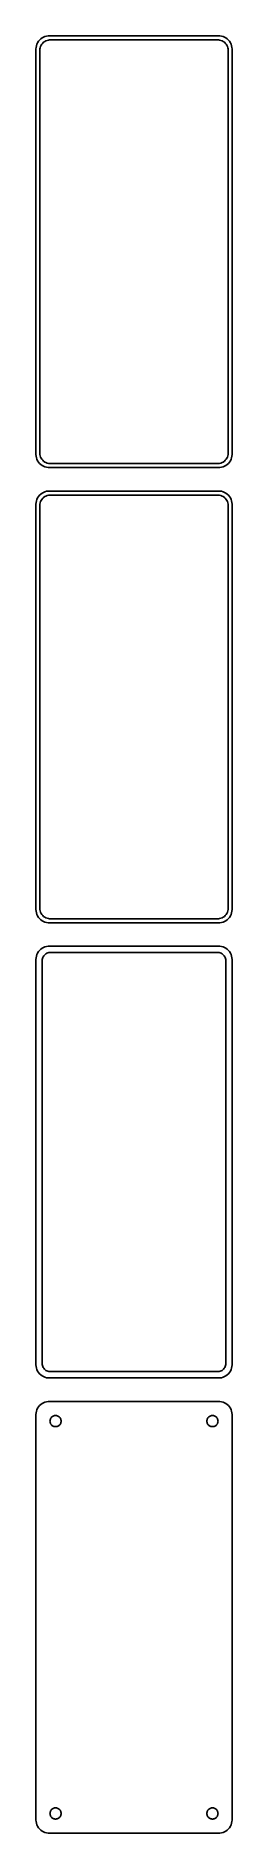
# Model space of a CAD drawing. Header units: metres. Extents: x -38 to 38, y 614 to 1300.
import ezdxf

# ---------------------------------------------------------------- set-up
doc = ezdxf.new("R2010")
doc.units = ezdxf.units.M

msp = doc.modelspace()

# ---------------------------------------------------------------- linework, layer by layer
for p, q in [((-36.5451, 1298.44), (-36.8815, 1297.91)), ((-36.1448, 1298.92), (-36.5451, 1298.44)), ((-35.6871, 1299.35), (-36.1448, 1298.92)), ((-35.1791, 1299.72), (-35.6871, 1299.35)), ((-34.6289, 1300.02), (-35.1791, 1299.72)), ((-34.0451, 1300.26), (-34.6289, 1300.02)), ((-34.1433, 1298.38), (-33.7031, 1298.62)), ((-33.4369, 1300.41), (-34.0451, 1300.26)), ((-33.7031, 1298.62), (-33.2361, 1298.8)), ((-32.8139, 1300.49), (-33.4369, 1300.41)), ((-33.2361, 1298.8), (-32.7495, 1298.93)), ((32.8139, 1300.49), (-32.8139, 1300.49)), ((-32.7495, 1298.93), (-32.2512, 1298.99)), ((-32.2512, 1298.99), (32.2512, 1298.99)), ((32.2512, 1298.99), (32.7495, 1298.93)), ((32.7495, 1298.93), (33.2361, 1298.8)), ((33.4369, 1300.41), (32.8139, 1300.49)), ((33.2361, 1298.8), (33.7031, 1298.62)), ((34.0451, 1300.26), (33.4369, 1300.41)), ((33.7031, 1298.62), (34.1433, 1298.38)), ((34.6289, 1300.02), (34.0451, 1300.26)), ((35.1791, 1299.72), (34.6289, 1300.02)), ((35.6871, 1299.35), (35.1791, 1299.72)), ((36.1448, 1298.92), (35.6871, 1299.35)), ((36.5451, 1298.44), (36.1448, 1298.92)), ((36.8815, 1297.91), (36.5451, 1298.44)), ((-37.4606, 1296.13), (-37.5, 1295.5)), ((-37.5, 1295.5), (-37.5, 1140.5)), ((-37.3429, 1296.74), (-37.4606, 1296.13)), ((-37.1489, 1297.34), (-37.3429, 1296.74)), ((-36.8815, 1297.91), (-37.1489, 1297.34)), ((-36, 1295), (-35.9685, 1295.5)), ((-36, 1141), (-36, 1295)), ((-35.9685, 1295.5), (-35.8743, 1295.99)), ((-35.8743, 1295.99), (-35.7191, 1296.47)), ((-35.7191, 1296.47), (-35.5052, 1296.93)), ((-35.5052, 1296.93), (-35.2361, 1297.35)), ((-35.2361, 1297.35), (-34.9159, 1297.74)), ((-34.9159, 1297.74), (-34.5497, 1298.08)), ((-34.5497, 1298.08), (-34.1433, 1298.38)), ((34.1433, 1298.38), (34.5497, 1298.08)), ((34.5497, 1298.08), (34.9159, 1297.74)), ((34.9159, 1297.74), (35.2361, 1297.35)), ((35.2361, 1297.35), (35.5052, 1296.93)), ((35.5052, 1296.93), (35.7191, 1296.47)), ((35.7191, 1296.47), (35.8743, 1295.99)), ((35.8743, 1295.99), (35.9685, 1295.5)), ((35.9685, 1295.5), (36, 1295)), ((36, 1295), (36, 1141)), ((37.1489, 1297.34), (36.8815, 1297.91)), ((37.3429, 1296.74), (37.1489, 1297.34)), ((37.4606, 1296.13), (37.3429, 1296.74)), ((37.5, 1295.5), (37.4606, 1296.13)), ((37.5, 1140.5), (37.5, 1295.5)), ((-37.5, 1140.5), (-37.4606, 1139.87)), ((-35.9685, 1140.5), (-36, 1141)), ((-35.8743, 1140.01), (-35.9685, 1140.5)), ((35.9685, 1140.5), (35.8743, 1140.01)), ((36, 1141), (35.9685, 1140.5)), ((37.4606, 1139.87), (37.5, 1140.5)), ((-37.4606, 1139.87), (-37.3429, 1139.26)), ((-37.3429, 1139.26), (-37.1489, 1138.66)), ((-37.1489, 1138.66), (-36.8815, 1138.09)), ((-36.8815, 1138.09), (-36.5451, 1137.56)), ((-36.5451, 1137.56), (-36.1448, 1137.08)), ((-36.1448, 1137.08), (-35.6871, 1136.65)), ((-35.7191, 1139.53), (-35.8743, 1140.01)), ((-35.5052, 1139.07), (-35.7191, 1139.53)), ((-35.6871, 1136.65), (-35.1791, 1136.28)), ((-35.2361, 1138.65), (-35.5052, 1139.07)), ((-34.9159, 1138.26), (-35.2361, 1138.65)), ((-35.1791, 1136.28), (-34.6289, 1135.98)), ((-34.5497, 1137.92), (-34.9159, 1138.26)), ((-34.6289, 1135.98), (-34.0451, 1135.74)), ((-34.1433, 1137.62), (-34.5497, 1137.92)), ((-33.7031, 1137.38), (-34.1433, 1137.62)), ((-34.0451, 1135.74), (-33.4369, 1135.59)), ((-33.2361, 1137.2), (-33.7031, 1137.38)), ((-33.4369, 1135.59), (-32.8139, 1135.51)), ((-32.7495, 1137.07), (-33.2361, 1137.2)), ((-32.8139, 1135.51), (32.8139, 1135.51)), ((-32.2512, 1137.01), (-32.7495, 1137.07)), ((32.2512, 1137.01), (-32.2512, 1137.01)), ((32.7495, 1137.07), (32.2512, 1137.01)), ((33.2361, 1137.2), (32.7495, 1137.07)), ((32.8139, 1135.51), (33.4369, 1135.59)), ((33.7031, 1137.38), (33.2361, 1137.2)), ((33.4369, 1135.59), (34.0451, 1135.74)), ((34.1433, 1137.62), (33.7031, 1137.38)), ((34.0451, 1135.74), (34.6289, 1135.98)), ((34.5497, 1137.92), (34.1433, 1137.62)), ((34.9159, 1138.26), (34.5497, 1137.92)), ((34.6289, 1135.98), (35.1791, 1136.28)), ((35.2361, 1138.65), (34.9159, 1138.26)), ((35.1791, 1136.28), (35.6871, 1136.65)), ((35.5052, 1139.07), (35.2361, 1138.65)), ((35.7191, 1139.53), (35.5052, 1139.07)), ((35.6871, 1136.65), (36.1448, 1137.08)), ((35.8743, 1140.01), (35.7191, 1139.53)), ((36.1448, 1137.08), (36.5451, 1137.56)), ((36.5451, 1137.56), (36.8815, 1138.09)), ((36.8815, 1138.09), (37.1489, 1138.66)), ((37.1489, 1138.66), (37.3429, 1139.26)), ((37.3429, 1139.26), (37.4606, 1139.87)), ((-37.4606, 1122.13), (-37.5, 1121.5)), ((-37.5, 1121.5), (-37.5, 966.5)), ((-37.3429, 1122.74), (-37.4606, 1122.13)), ((-37.1489, 1123.34), (-37.3429, 1122.74)), ((-36.8815, 1123.91), (-37.1489, 1123.34)), ((-36.5451, 1124.44), (-36.8815, 1123.91)), ((-36.1448, 1124.92), (-36.5451, 1124.44)), ((-35.6871, 1125.35), (-36.1448, 1124.92)), ((-36, 1121), (-35.9685, 1121.5)), ((-36, 967), (-36, 1121)), ((-35.9685, 1121.5), (-35.8743, 1121.99)), ((-35.8743, 1121.99), (-35.7191, 1122.47)), ((-35.7191, 1122.47), (-35.5052, 1122.93)), ((-35.1791, 1125.72), (-35.6871, 1125.35)), ((-35.5052, 1122.93), (-35.2361, 1123.35)), ((-35.2361, 1123.35), (-34.9159, 1123.74)), ((-34.6289, 1126.02), (-35.1791, 1125.72)), ((-34.9159, 1123.74), (-34.5497, 1124.08)), ((-34.0451, 1126.26), (-34.6289, 1126.02)), ((-34.5497, 1124.08), (-34.1433, 1124.38)), ((-34.1433, 1124.38), (-33.7031, 1124.62)), ((-33.4369, 1126.41), (-34.0451, 1126.26)), ((-33.7031, 1124.62), (-33.2361, 1124.8)), ((-32.8139, 1126.49), (-33.4369, 1126.41)), ((-33.2361, 1124.8), (-32.7495, 1124.93)), ((32.8139, 1126.49), (-32.8139, 1126.49)), ((-32.7495, 1124.93), (-32.2512, 1124.99)), ((-32.2512, 1124.99), (32.2512, 1124.99)), ((32.2512, 1124.99), (32.7495, 1124.93)), ((32.7495, 1124.93), (33.2361, 1124.8)), ((33.4369, 1126.41), (32.8139, 1126.49)), ((33.2361, 1124.8), (33.7031, 1124.62)), ((34.0451, 1126.26), (33.4369, 1126.41)), ((33.7031, 1124.62), (34.1433, 1124.38)), ((34.6289, 1126.02), (34.0451, 1126.26)), ((34.1433, 1124.38), (34.5497, 1124.08)), ((34.5497, 1124.08), (34.9159, 1123.74)), ((35.1791, 1125.72), (34.6289, 1126.02)), ((34.9159, 1123.74), (35.2361, 1123.35)), ((35.6871, 1125.35), (35.1791, 1125.72)), ((35.2361, 1123.35), (35.5052, 1122.93)), ((35.5052, 1122.93), (35.7191, 1122.47)), ((36.1448, 1124.92), (35.6871, 1125.35)), ((35.7191, 1122.47), (35.8743, 1121.99)), ((35.8743, 1121.99), (35.9685, 1121.5)), ((35.9685, 1121.5), (36, 1121)), ((36, 1121), (36, 967)), ((36.5451, 1124.44), (36.1448, 1124.92)), ((36.8815, 1123.91), (36.5451, 1124.44)), ((37.1489, 1123.34), (36.8815, 1123.91)), ((37.3429, 1122.74), (37.1489, 1123.34)), ((37.4606, 1122.13), (37.3429, 1122.74)), ((37.5, 1121.5), (37.4606, 1122.13)), ((37.5, 966.5), (37.5, 1121.5)), ((-37.5, 966.5), (-37.4606, 965.873)), ((-37.4606, 965.873), (-37.3429, 965.257)), ((-37.3429, 965.257), (-37.1489, 964.659)), ((-37.1489, 964.659), (-36.8815, 964.091)), ((-36.8815, 964.091), (-36.5451, 963.561)), ((-36.5451, 963.561), (-36.1448, 963.077)), ((-36.1448, 963.077), (-35.6871, 962.647)), ((-35.9685, 966.499), (-36, 967)), ((-35.8743, 966.005), (-35.9685, 966.499)), ((-35.7191, 965.528), (-35.8743, 966.005)), ((-35.5052, 965.073), (-35.7191, 965.528)), ((-35.6871, 962.647), (-35.1791, 962.278)), ((-35.2361, 964.649), (-35.5052, 965.073)), ((-34.9159, 964.262), (-35.2361, 964.649)), ((-35.1791, 962.278), (-34.6289, 961.976)), ((-34.5497, 963.918), (-34.9159, 964.262)), ((-34.6289, 961.976), (-34.0451, 961.745)), ((-34.1433, 963.623), (-34.5497, 963.918)), ((-33.7031, 963.381), (-34.1433, 963.623)), ((-33.2361, 963.196), (-33.7031, 963.381)), ((-32.7495, 963.071), (-33.2361, 963.196)), ((-32.2512, 963.008), (-32.7495, 963.071)), ((32.2512, 963.008), (-32.2512, 963.008)), ((32.7495, 963.071), (32.2512, 963.008)), ((33.2361, 963.196), (32.7495, 963.071)), ((33.7031, 963.381), (33.2361, 963.196)), ((34.1433, 963.623), (33.7031, 963.381)), ((34.0451, 961.745), (34.6289, 961.976)), ((34.5497, 963.918), (34.1433, 963.623)), ((34.9159, 964.262), (34.5497, 963.918)), ((34.6289, 961.976), (35.1791, 962.278)), ((35.2361, 964.649), (34.9159, 964.262)), ((35.1791, 962.278), (35.6871, 962.647)), ((35.5052, 965.073), (35.2361, 964.649)), ((35.7191, 965.528), (35.5052, 965.073)), ((35.6871, 962.647), (36.1448, 963.077)), ((35.8743, 966.005), (35.7191, 965.528)), ((35.9685, 966.499), (35.8743, 966.005)), ((36, 967), (35.9685, 966.499)), ((36.1448, 963.077), (36.5451, 963.561)), ((36.5451, 963.561), (36.8815, 964.091)), ((36.8815, 964.091), (37.1489, 964.659)), ((37.1489, 964.659), (37.3429, 965.257)), ((37.3429, 965.257), (37.4606, 965.873)), ((37.4606, 965.873), (37.5, 966.5)), ((-34.0451, 961.745), (-33.4369, 961.589)), ((-33.4369, 961.589), (-32.8139, 961.51)), ((-32.8139, 961.51), (32.8139, 961.51)), ((32.8139, 961.51), (33.4369, 961.589)), ((33.4369, 961.589), (34.0451, 961.745)), ((-37.4606, 948.127), (-37.5, 947.5)), ((-37.3429, 948.743), (-37.4606, 948.127)), ((-37.1489, 949.341), (-37.3429, 948.743)), ((-36.8815, 949.909), (-37.1489, 949.341)), ((-36.5451, 950.439), (-36.8815, 949.909)), ((-36.1448, 950.923), (-36.5451, 950.439)), ((-35.6871, 951.353), (-36.1448, 950.923)), ((-35.1791, 951.722), (-35.6871, 951.353)), ((-34.6289, 952.024), (-35.1791, 951.722)), ((-35.0151, 947.774), (-34.8943, 948.146)), ((-34.8943, 948.146), (-34.7279, 948.5)), ((-34.7279, 948.5), (-34.5184, 948.83)), ((-34.0451, 952.255), (-34.6289, 952.024)), ((-34.5184, 948.83), (-34.2692, 949.131)), ((-34.2692, 949.131), (-33.9842, 949.399)), ((-33.4369, 952.411), (-34.0451, 952.255)), ((-33.9842, 949.399), (-33.668, 949.628)), ((-33.668, 949.628), (-33.3254, 949.817)), ((-32.8139, 952.49), (-33.4369, 952.411)), ((-33.3254, 949.817), (-32.9619, 949.961)), ((-32.9619, 949.961), (-32.5833, 950.058)), ((32.8139, 952.49), (-32.8139, 952.49)), ((-32.5833, 950.058), (-32.1954, 950.107)), ((-32.1954, 950.107), (32.1954, 950.107)), ((32.1954, 950.107), (32.5833, 950.058)), ((32.5833, 950.058), (32.9619, 949.961)), ((33.4369, 952.411), (32.8139, 952.49)), ((32.9619, 949.961), (33.3254, 949.817)), ((33.3254, 949.817), (33.668, 949.628)), ((34.0451, 952.255), (33.4369, 952.411)), ((33.668, 949.628), (33.9842, 949.399)), ((33.9842, 949.399), (34.2692, 949.131)), ((34.6289, 952.024), (34.0451, 952.255)), ((34.2692, 949.131), (34.5184, 948.83)), ((34.5184, 948.83), (34.7279, 948.5)), ((35.1791, 951.722), (34.6289, 952.024)), ((34.7279, 948.5), (34.8943, 948.146)), ((34.8943, 948.146), (35.0151, 947.774)), ((35.6871, 951.353), (35.1791, 951.722)), ((36.1448, 950.923), (35.6871, 951.353)), ((36.5451, 950.439), (36.1448, 950.923)), ((36.8815, 949.909), (36.5451, 950.439)), ((37.1489, 949.341), (36.8815, 949.909)), ((37.3429, 948.743), (37.1489, 949.341)), ((37.4606, 948.127), (37.3429, 948.743)), ((37.5, 947.5), (37.4606, 948.127)), ((-37.5, 947.5), (-37.5, 792.5)), ((-35.1129, 947), (-35.0884, 947.39)), ((-35.1129, 793), (-35.1129, 947)), ((-35.0884, 947.39), (-35.0151, 947.774)), ((35.0151, 947.774), (35.0884, 947.39)), ((35.0884, 947.39), (35.1129, 947)), ((35.1129, 947), (35.1129, 793)), ((37.5, 792.5), (37.5, 947.5)), ((-37.5, 792.5), (-37.4606, 791.873)), ((-37.4606, 791.873), (-37.3429, 791.257)), ((-37.3429, 791.257), (-37.1489, 790.659)), ((-37.1489, 790.659), (-36.8815, 790.091)), ((-36.8815, 790.091), (-36.5451, 789.561)), ((-35.0884, 792.61), (-35.1129, 793)), ((-35.0151, 792.226), (-35.0884, 792.61)), ((-34.8943, 791.854), (-35.0151, 792.226)), ((-34.7279, 791.5), (-34.8943, 791.854)), ((-34.5184, 791.17), (-34.7279, 791.5)), ((-34.2692, 790.869), (-34.5184, 791.17)), ((-33.9842, 790.601), (-34.2692, 790.869)), ((-33.668, 790.372), (-33.9842, 790.601)), ((-33.3254, 790.183), (-33.668, 790.372)), ((-32.9619, 790.039), (-33.3254, 790.183)), ((-32.5833, 789.942), (-32.9619, 790.039)), ((32.9619, 790.039), (32.5833, 789.942)), ((33.3254, 790.183), (32.9619, 790.039)), ((33.668, 790.372), (33.3254, 790.183)), ((33.9842, 790.601), (33.668, 790.372)), ((34.2692, 790.869), (33.9842, 790.601)), ((34.5184, 791.17), (34.2692, 790.869)), ((34.7279, 791.5), (34.5184, 791.17)), ((34.8943, 791.854), (34.7279, 791.5)), ((35.0151, 792.226), (34.8943, 791.854)), ((35.0884, 792.61), (35.0151, 792.226)), ((35.1129, 793), (35.0884, 792.61)), ((36.5451, 789.561), (36.8815, 790.091)), ((36.8815, 790.091), (37.1489, 790.659)), ((37.1489, 790.659), (37.3429, 791.257)), ((37.3429, 791.257), (37.4606, 791.873)), ((37.4606, 791.873), (37.5, 792.5)), ((-36.5451, 789.561), (-36.1448, 789.077)), ((-36.1448, 789.077), (-35.6871, 788.647)), ((-35.6871, 788.647), (-35.1791, 788.278)), ((-35.1791, 788.278), (-34.6289, 787.976)), ((-34.6289, 787.976), (-34.0451, 787.745)), ((-34.0451, 787.745), (-33.4369, 787.589)), ((-33.4369, 787.589), (-32.8139, 787.51)), ((-32.8139, 787.51), (32.8139, 787.51)), ((-32.1954, 789.893), (-32.5833, 789.942)), ((32.1954, 789.893), (-32.1954, 789.893)), ((32.5833, 789.942), (32.1954, 789.893)), ((32.8139, 787.51), (33.4369, 787.589)), ((33.4369, 787.589), (34.0451, 787.745)), ((34.0451, 787.745), (34.6289, 787.976)), ((34.6289, 787.976), (35.1791, 788.278)), ((35.1791, 788.278), (35.6871, 788.647)), ((35.6871, 788.647), (36.1448, 789.077)), ((36.1448, 789.077), (36.5451, 789.561)), ((-36.5451, 776.439), (-36.8815, 775.909)), ((-36.1448, 776.923), (-36.5451, 776.439)), ((-35.6871, 777.353), (-36.1448, 776.923)), ((-35.1791, 777.722), (-35.6871, 777.353)), ((-34.6289, 778.024), (-35.1791, 777.722)), ((-34.0451, 778.255), (-34.6289, 778.024)), ((-33.4369, 778.411), (-34.0451, 778.255)), ((-32.8139, 778.49), (-33.4369, 778.411)), ((32.8139, 778.49), (-32.8139, 778.49)), ((33.4369, 778.411), (32.8139, 778.49)), ((34.0451, 778.255), (33.4369, 778.411)), ((34.6289, 778.024), (34.0451, 778.255)), ((35.1791, 777.722), (34.6289, 778.024)), ((35.6871, 777.353), (35.1791, 777.722)), ((36.1448, 776.923), (35.6871, 777.353)), ((36.5451, 776.439), (36.1448, 776.923)), ((36.8815, 775.909), (36.5451, 776.439)), ((-37.4606, 774.127), (-37.5, 773.5)), ((-37.5, 773.5), (-37.5, 618.5)), ((-37.3429, 774.743), (-37.4606, 774.127)), ((-37.1489, 775.341), (-37.3429, 774.743)), ((-36.8815, 775.909), (-37.1489, 775.341)), ((-32.1353, 771), (-32.1185, 771.268)), ((-32.1185, 770.732), (-32.1353, 771)), ((-32.1185, 771.268), (-32.0682, 771.531)), ((-32.0682, 770.469), (-32.1185, 770.732)), ((-32.0682, 771.531), (-31.9853, 771.786)), ((-31.9853, 770.214), (-32.0682, 770.469)), ((-31.9853, 771.786), (-31.8712, 772.029)), ((-31.8712, 769.971), (-31.9853, 770.214)), ((-31.8712, 772.029), (-31.7275, 772.255)), ((-31.7275, 769.745), (-31.8712, 769.971)), ((-31.7275, 772.255), (-31.5565, 772.462)), ((-31.5565, 769.538), (-31.7275, 769.745)), ((-31.5565, 772.462), (-31.3611, 772.645)), ((-31.3611, 769.355), (-31.5565, 769.538)), ((-31.3611, 772.645), (-31.1441, 772.803)), ((-31.1441, 772.803), (-30.9091, 772.932)), ((-30.9091, 772.932), (-30.6598, 773.031)), ((-30.6598, 773.031), (-30.4001, 773.097)), ((-30.4001, 773.097), (-30.1341, 773.131)), ((-30.1341, 773.131), (-29.8659, 773.131)), ((-29.8659, 773.131), (-29.5999, 773.097)), ((-29.5999, 773.097), (-29.3401, 773.031)), ((-29.3401, 773.031), (-29.0908, 772.932)), ((-29.0908, 772.932), (-28.8559, 772.803)), ((-28.8559, 772.803), (-28.6389, 772.645)), ((-28.6389, 772.645), (-28.4434, 772.462)), ((-28.4434, 769.538), (-28.6389, 769.355)), ((-28.4434, 772.462), (-28.2725, 772.255)), ((-28.2725, 769.745), (-28.4434, 769.538)), ((-28.2725, 772.255), (-28.1288, 772.029)), ((-28.1288, 769.971), (-28.2725, 769.745)), ((-28.1288, 772.029), (-28.0146, 771.786)), ((-28.0146, 770.214), (-28.1288, 769.971)), ((-28.0146, 771.786), (-27.9318, 771.531)), ((-27.9318, 770.469), (-28.0146, 770.214)), ((-27.9318, 771.531), (-27.8815, 771.268)), ((-27.8815, 770.732), (-27.9318, 770.469)), ((-27.8815, 771.268), (-27.8647, 771)), ((-27.8647, 771), (-27.8815, 770.732)), ((27.8647, 771), (27.8815, 771.268)), ((27.8815, 770.732), (27.8647, 771)), ((27.8815, 771.268), (27.9318, 771.531)), ((27.9318, 770.469), (27.8815, 770.732)), ((27.9318, 771.531), (28.0146, 771.786)), ((28.0146, 770.214), (27.9318, 770.469)), ((28.0146, 771.786), (28.1288, 772.029)), ((28.1288, 769.971), (28.0146, 770.214)), ((28.1288, 772.029), (28.2725, 772.255)), ((28.2725, 769.745), (28.1288, 769.971)), ((28.2725, 772.255), (28.4434, 772.462)), ((28.4434, 769.538), (28.2725, 769.745)), ((28.4434, 772.462), (28.6389, 772.645)), ((28.6389, 769.355), (28.4434, 769.538)), ((28.6389, 772.645), (28.8559, 772.803)), ((28.8559, 772.803), (29.0908, 772.932)), ((29.0908, 772.932), (29.3401, 773.031)), ((29.3401, 773.031), (29.5999, 773.097)), ((29.5999, 773.097), (29.8659, 773.131)), ((29.8659, 773.131), (30.1341, 773.131)), ((30.1341, 773.131), (30.4001, 773.097)), ((30.4001, 773.097), (30.6598, 773.031)), ((30.6598, 773.031), (30.9091, 772.932)), ((30.9091, 772.932), (31.1441, 772.803)), ((31.1441, 772.803), (31.3611, 772.645)), ((31.3611, 772.645), (31.5565, 772.462)), ((31.5565, 769.538), (31.3611, 769.355)), ((31.5565, 772.462), (31.7275, 772.255)), ((31.7275, 769.745), (31.5565, 769.538)), ((31.7275, 772.255), (31.8712, 772.029)), ((31.8712, 769.971), (31.7275, 769.745)), ((31.8712, 772.029), (31.9853, 771.786)), ((31.9853, 770.214), (31.8712, 769.971)), ((31.9853, 771.786), (32.0682, 771.531)), ((32.0682, 770.469), (31.9853, 770.214)), ((32.0682, 771.531), (32.1185, 771.268)), ((32.1185, 770.732), (32.0682, 770.469)), ((32.1185, 771.268), (32.1353, 771)), ((32.1353, 771), (32.1185, 770.732)), ((37.1489, 775.341), (36.8815, 775.909)), ((37.3429, 774.743), (37.1489, 775.341)), ((37.4606, 774.127), (37.3429, 774.743)), ((37.5, 773.5), (37.4606, 774.127)), ((37.5, 618.5), (37.5, 773.5)), ((-31.1441, 769.197), (-31.3611, 769.355)), ((-30.9091, 769.068), (-31.1441, 769.197)), ((-30.6598, 768.969), (-30.9091, 769.068)), ((-30.4001, 768.903), (-30.6598, 768.969)), ((-30.1341, 768.869), (-30.4001, 768.903)), ((-29.8659, 768.869), (-30.1341, 768.869)), ((-29.5999, 768.903), (-29.8659, 768.869)), ((-29.3401, 768.969), (-29.5999, 768.903)), ((-29.0908, 769.068), (-29.3401, 768.969)), ((-28.8559, 769.197), (-29.0908, 769.068)), ((-28.6389, 769.355), (-28.8559, 769.197)), ((28.8559, 769.197), (28.6389, 769.355)), ((29.0908, 769.068), (28.8559, 769.197)), ((29.3401, 768.969), (29.0908, 769.068)), ((29.5999, 768.903), (29.3401, 768.969)), ((29.8659, 768.869), (29.5999, 768.903)), ((30.1341, 768.869), (29.8659, 768.869)), ((30.4001, 768.903), (30.1341, 768.869)), ((30.6598, 768.969), (30.4001, 768.903)), ((30.9091, 769.068), (30.6598, 768.969)), ((31.1441, 769.197), (30.9091, 769.068)), ((31.3611, 769.355), (31.1441, 769.197)), ((-37.5, 618.5), (-37.4606, 617.873)), ((-32.1353, 621), (-32.1185, 621.268)), ((-32.1185, 620.732), (-32.1353, 621)), ((-32.1185, 621.268), (-32.0682, 621.531)), ((-32.0682, 620.469), (-32.1185, 620.732)), ((-32.0682, 621.531), (-31.9853, 621.786)), ((-31.9853, 620.214), (-32.0682, 620.469)), ((-31.9853, 621.786), (-31.8712, 622.029)), ((-31.8712, 619.971), (-31.9853, 620.214)), ((-31.8712, 622.029), (-31.7275, 622.255)), ((-31.7275, 619.745), (-31.8712, 619.971)), ((-31.7275, 622.255), (-31.5565, 622.462)), ((-31.5565, 619.538), (-31.7275, 619.745)), ((-31.5565, 622.462), (-31.3611, 622.645)), ((-31.3611, 619.355), (-31.5565, 619.538)), ((-31.3611, 622.645), (-31.1441, 622.803)), ((-31.1441, 619.197), (-31.3611, 619.355)), ((-31.1441, 622.803), (-30.9091, 622.932)), ((-30.9091, 619.068), (-31.1441, 619.197)), ((-30.9091, 622.932), (-30.6598, 623.031)), ((-30.6598, 618.969), (-30.9091, 619.068)), ((-30.6598, 623.031), (-30.4001, 623.097)), ((-30.4001, 618.903), (-30.6598, 618.969)), ((-30.4001, 623.097), (-30.1341, 623.131)), ((-30.1341, 618.869), (-30.4001, 618.903)), ((-30.1341, 623.131), (-29.8659, 623.131)), ((-29.8659, 618.869), (-30.1341, 618.869)), ((-29.8659, 623.131), (-29.5999, 623.097)), ((-29.5999, 618.903), (-29.8659, 618.869)), ((-29.5999, 623.097), (-29.3401, 623.031)), ((-29.3401, 618.969), (-29.5999, 618.903)), ((-29.3401, 623.031), (-29.0908, 622.932)), ((-29.0908, 619.068), (-29.3401, 618.969)), ((-29.0908, 622.932), (-28.8559, 622.803)), ((-28.8559, 619.197), (-29.0908, 619.068)), ((-28.8559, 622.803), (-28.6389, 622.645)), ((-28.6389, 619.355), (-28.8559, 619.197)), ((-28.6389, 622.645), (-28.4434, 622.462)), ((-28.4434, 619.538), (-28.6389, 619.355)), ((-28.4434, 622.462), (-28.2725, 622.255)), ((-28.2725, 619.745), (-28.4434, 619.538)), ((-28.2725, 622.255), (-28.1288, 622.029)), ((-28.1288, 619.971), (-28.2725, 619.745)), ((-28.1288, 622.029), (-28.0146, 621.786)), ((-28.0146, 620.214), (-28.1288, 619.971)), ((-28.0146, 621.786), (-27.9318, 621.531)), ((-27.9318, 620.469), (-28.0146, 620.214)), ((-27.9318, 621.531), (-27.8815, 621.268)), ((-27.8815, 620.732), (-27.9318, 620.469)), ((-27.8815, 621.268), (-27.8647, 621)), ((-27.8647, 621), (-27.8815, 620.732)), ((27.8647, 621), (27.8815, 621.268)), ((27.8815, 620.732), (27.8647, 621)), ((27.8815, 621.268), (27.9318, 621.531)), ((27.9318, 620.469), (27.8815, 620.732)), ((27.9318, 621.531), (28.0146, 621.786)), ((28.0146, 620.214), (27.9318, 620.469)), ((28.0146, 621.786), (28.1288, 622.029)), ((28.1288, 619.971), (28.0146, 620.214)), ((28.1288, 622.029), (28.2725, 622.255)), ((28.2725, 619.745), (28.1288, 619.971)), ((28.2725, 622.255), (28.4434, 622.462)), ((28.4434, 619.538), (28.2725, 619.745)), ((28.4434, 622.462), (28.6389, 622.645)), ((28.6389, 619.355), (28.4434, 619.538)), ((28.6389, 622.645), (28.8559, 622.803)), ((28.8559, 619.197), (28.6389, 619.355)), ((28.8559, 622.803), (29.0908, 622.932)), ((29.0908, 619.068), (28.8559, 619.197)), ((29.0908, 622.932), (29.3401, 623.031)), ((29.3401, 618.969), (29.0908, 619.068)), ((29.3401, 623.031), (29.5999, 623.097)), ((29.5999, 618.903), (29.3401, 618.969)), ((29.5999, 623.097), (29.8659, 623.131)), ((29.8659, 618.869), (29.5999, 618.903)), ((29.8659, 623.131), (30.1341, 623.131)), ((30.1341, 618.869), (29.8659, 618.869)), ((30.1341, 623.131), (30.4001, 623.097)), ((30.4001, 618.903), (30.1341, 618.869)), ((30.4001, 623.097), (30.6598, 623.031)), ((30.6598, 618.969), (30.4001, 618.903)), ((30.6598, 623.031), (30.9091, 622.932)), ((30.9091, 619.068), (30.6598, 618.969)), ((30.9091, 622.932), (31.1441, 622.803)), ((31.1441, 619.197), (30.9091, 619.068)), ((31.1441, 622.803), (31.3611, 622.645)), ((31.3611, 619.355), (31.1441, 619.197)), ((31.3611, 622.645), (31.5565, 622.462)), ((31.5565, 619.538), (31.3611, 619.355)), ((31.5565, 622.462), (31.7275, 622.255)), ((31.7275, 619.745), (31.5565, 619.538)), ((31.7275, 622.255), (31.8712, 622.029)), ((31.8712, 619.971), (31.7275, 619.745)), ((31.8712, 622.029), (31.9853, 621.786)), ((31.9853, 620.214), (31.8712, 619.971)), ((31.9853, 621.786), (32.0682, 621.531)), ((32.0682, 620.469), (31.9853, 620.214)), ((32.0682, 621.531), (32.1185, 621.268)), ((32.1185, 620.732), (32.0682, 620.469)), ((32.1185, 621.268), (32.1353, 621)), ((32.1353, 621), (32.1185, 620.732)), ((37.4606, 617.873), (37.5, 618.5)), ((-37.4606, 617.873), (-37.3429, 617.257)), ((-37.3429, 617.257), (-37.1489, 616.659)), ((-37.1489, 616.659), (-36.8815, 616.091)), ((-36.8815, 616.091), (-36.5451, 615.561)), ((-36.5451, 615.561), (-36.1448, 615.077)), ((-36.1448, 615.077), (-35.6871, 614.647)), ((-35.6871, 614.647), (-35.1791, 614.278)), ((-35.1791, 614.278), (-34.6289, 613.976)), ((-34.6289, 613.976), (-34.0451, 613.745)), ((-34.0451, 613.745), (-33.4369, 613.589)), ((-33.4369, 613.589), (-32.8139, 613.51)), ((-32.8139, 613.51), (32.8139, 613.51)), ((32.8139, 613.51), (33.4369, 613.589)), ((33.4369, 613.589), (34.0451, 613.745)), ((34.0451, 613.745), (34.6289, 613.976)), ((34.6289, 613.976), (35.1791, 614.278)), ((35.1791, 614.278), (35.6871, 614.647)), ((35.6871, 614.647), (36.1448, 615.077)), ((36.1448, 615.077), (36.5451, 615.561)), ((36.5451, 615.561), (36.8815, 616.091)), ((36.8815, 616.091), (37.1489, 616.659)), ((37.1489, 616.659), (37.3429, 617.257)), ((37.3429, 617.257), (37.4606, 617.873))]:
    msp.add_line(p, q)

doc.saveas('drawing.dxf')
